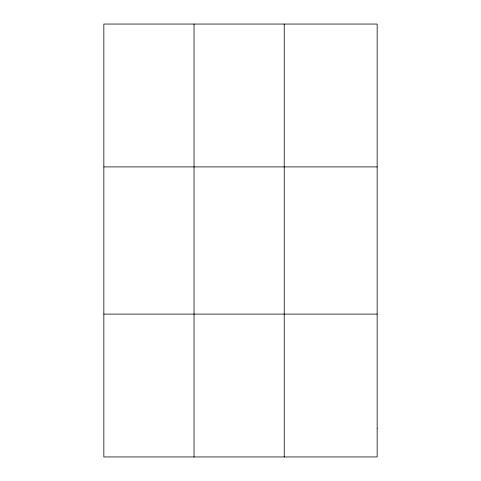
<?xml version="1.0" encoding="UTF-8"?>
<svg xmlns="http://www.w3.org/2000/svg" width="481" height="481" viewBox="0 0 481 481"><rect width="100%" height="100%" fill="white"/><g stroke="black" fill="none" stroke-linecap="round" stroke-linejoin="round"><path stroke-width="0.72" d="M194.041 456.95L194.041 24.05M284.229 456.95L284.229 24.05M103.848 166.907L377.152 166.907M103.848 314.093L377.152 314.093M377.152 428.379L377.152 456.95L103.848 456.95L103.848 24.05L377.152 24.05L377.152 428.379"/></g></svg>
